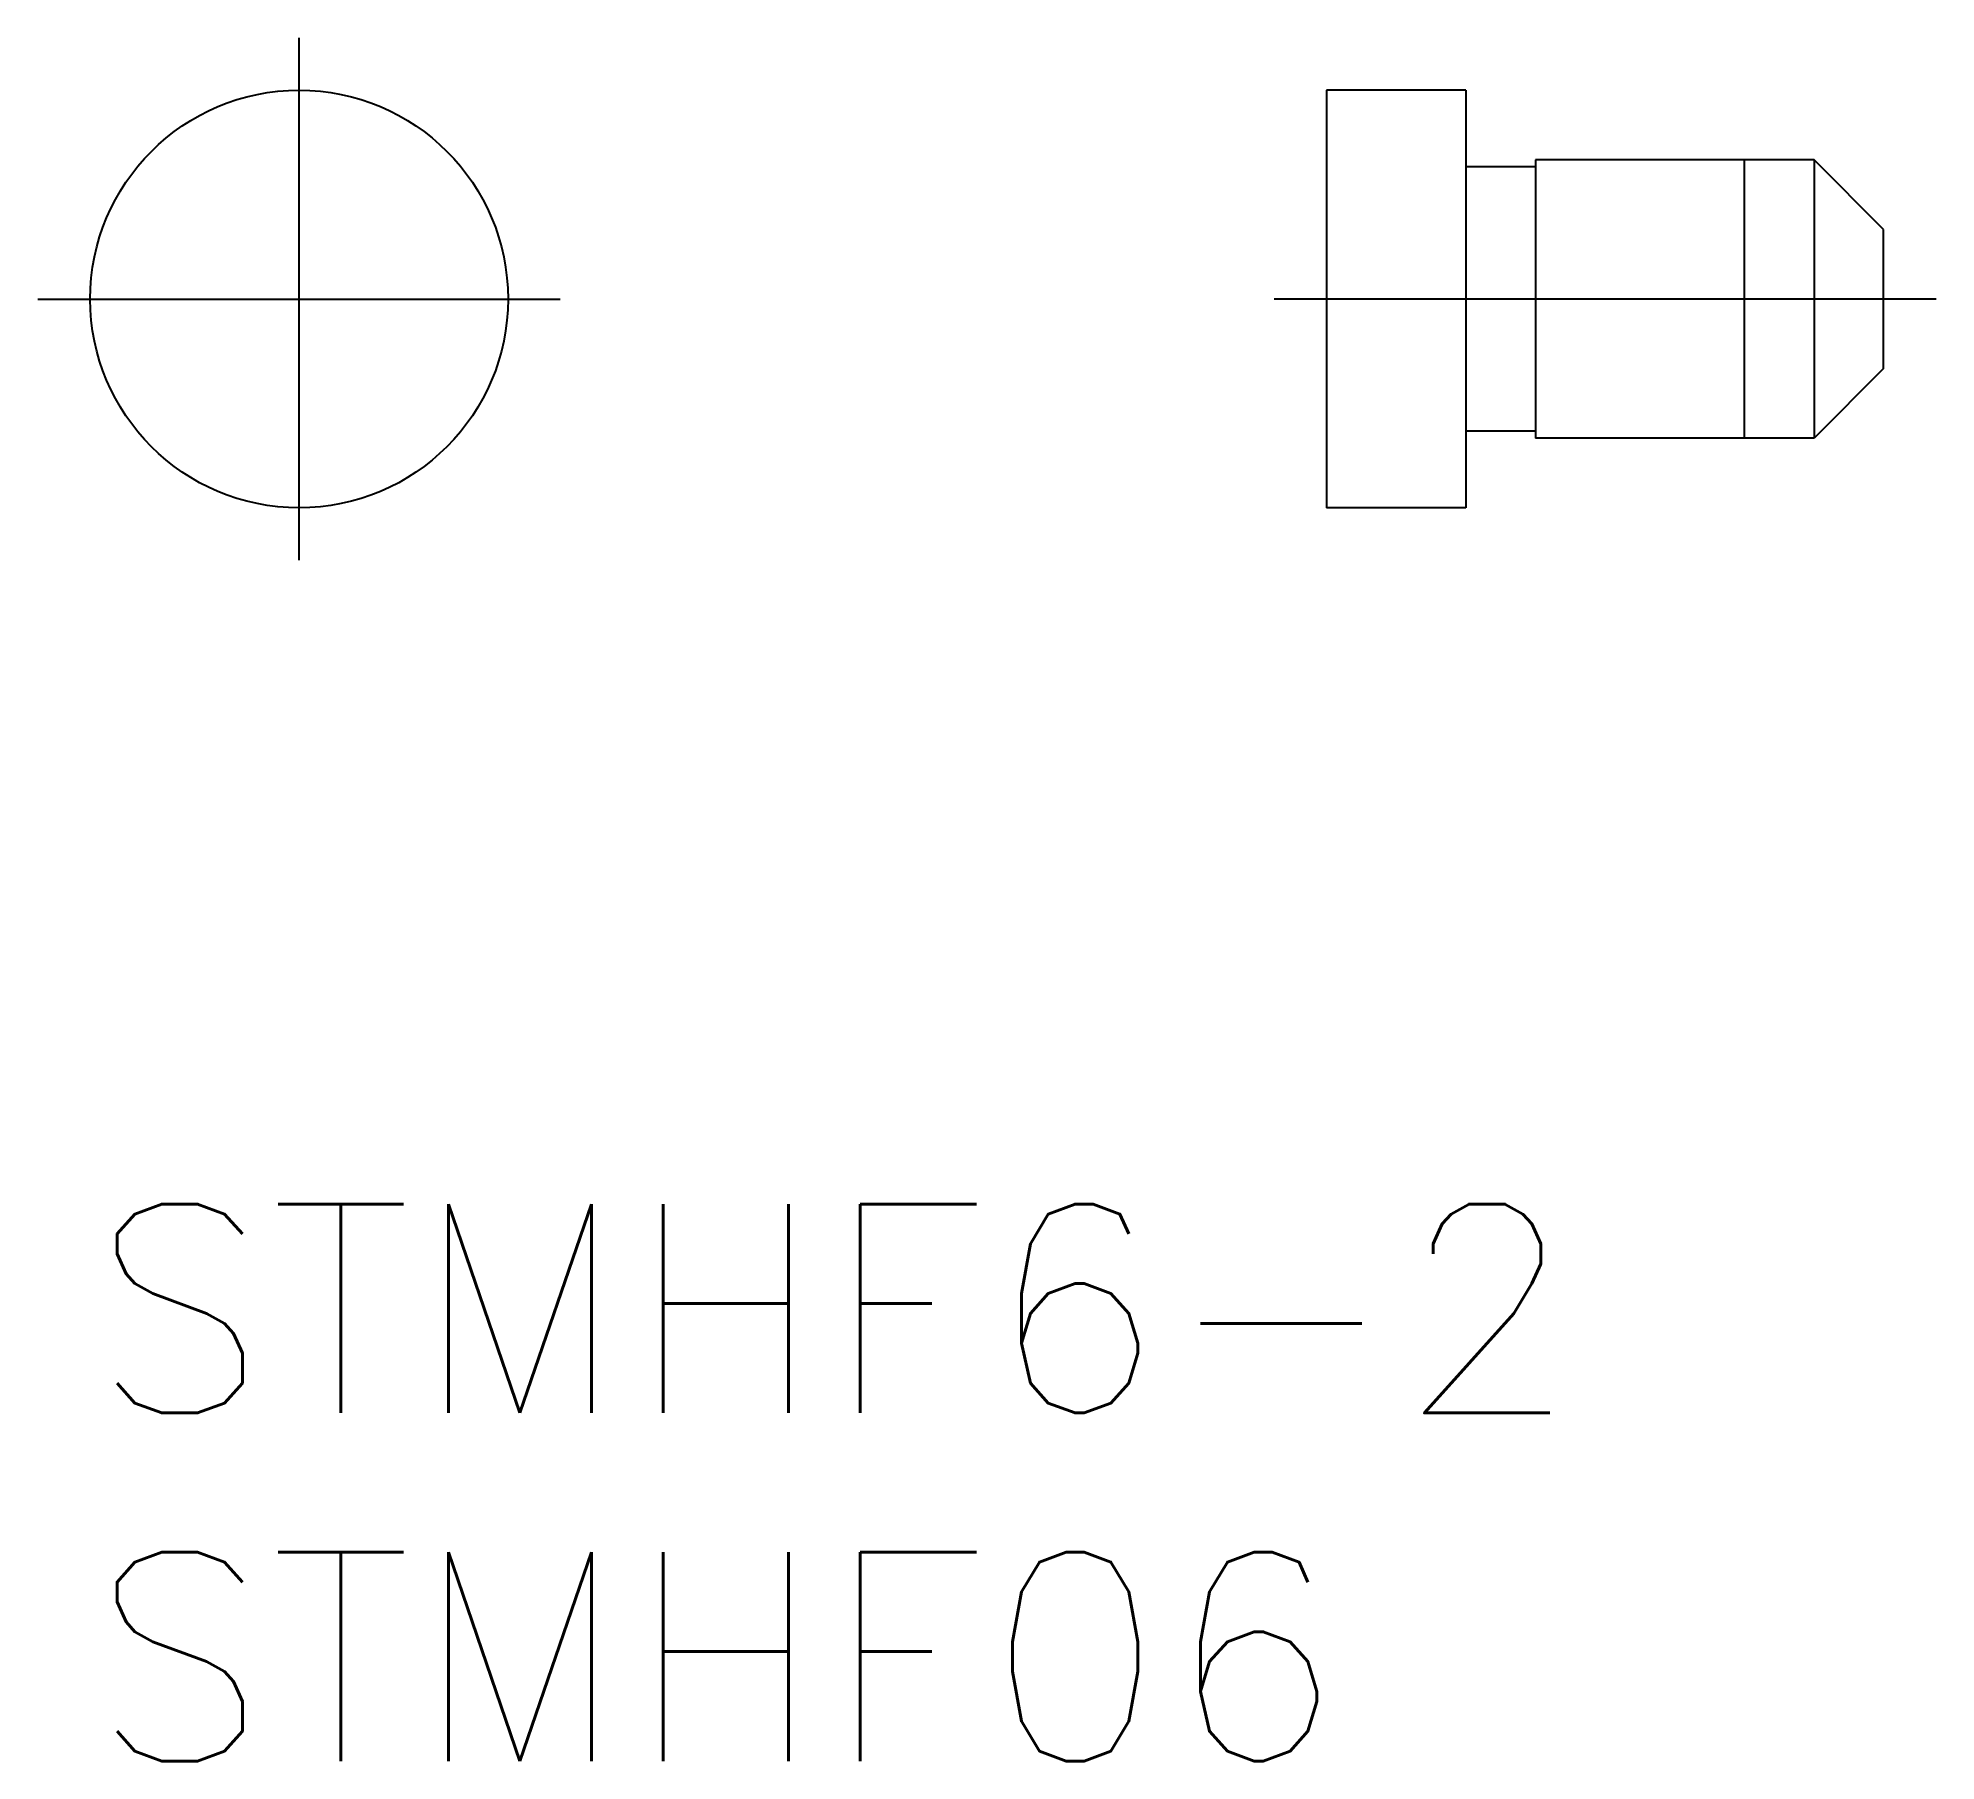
# Model space of a CAD drawing. Extents: x -0.8 to 26.5, y -8 to 16.8.
import ezdxf

# ---------------------------------------------------------------- set-up
doc = ezdxf.new("R2010")
doc.units = 0
doc.header["$LTSCALE"] = 0.5
doc.linetypes.add('CENTER', pattern=[50.8, 31.75, -6.35, 6.35, -6.35])
for name, color, linetype in [('MSM_CENTER', 1, 'CENTER'), ('MSM_CONTINUOUS', 7, 'CONTINUOUS'), ('MSM_NARROW', 5, 'CONTINUOUS'), ('MSM_PART_NUMBER', 7, 'CONTINUOUS')]:
    doc.layers.add(name, color=color, linetype=linetype)
doc.styles.get("Standard").update_dxf_attribs({"font": 'txt.shx', "height": 1.5, "bigfont": 'bigfont.shx'})

# ---------------------------------------------------------------- blocks, each defined once
blk = doc.blocks.new('*U13')
at = {"layer": 'MSM_PART_NUMBER'}
blk.add_text('STMHF6-2', height=3, dxfattribs=at).set_placement((0, -3))
blk = doc.blocks.new('*U14')
at = {"layer": 'MSM_PART_NUMBER'}
blk.add_text('STMHF06', height=3, dxfattribs=at).set_placement((0, -8))

msp = doc.modelspace()

# ---------------------------------------------------------------- linework, layer by layer
at = {"layer": 'MSM_CENTER'}
for p, q in [((3, 9.25), (3, 16.75)), ((-0.75, 13), (6.75, 13)), ((26.504, 13), (17, 13))]:
    msp.add_line(p, q, dxfattribs=at)
at = {"layer": 'MSM_CONTINUOUS'}
for p, q in [((17.752, 16), (17.752, 10)), ((19.752, 16), (17.752, 16)), ((19.752, 16), (19.752, 10)), ((24.752, 15), (20.752, 15)), ((20.752, 15), (20.752, 11)), ((25.752, 14), (24.752, 15)), ((24.752, 15), (24.752, 11)), ((20.752, 14.9), (19.752, 14.9)), ((25.752, 12), (25.752, 14)), ((25.752, 12), (24.752, 11)), ((20.752, 11.1), (19.752, 11.1)), ((24.752, 11), (20.752, 11)), ((19.752, 10), (17.752, 10))]:
    msp.add_line(p, q, dxfattribs=at)
msp.add_circle((3, 13), 3, dxfattribs=at)
at = {"layer": 'MSM_NARROW'}
msp.add_line((23.752, 11), (23.752, 15), dxfattribs=at)

# ---------------------------------------------------------------- block references
at = {"layer": 'MSM_CONTINUOUS'}
for name in ['*U13', '*U14']:
    msp.add_blockref(name, (0, 0), dxfattribs=at)

doc.saveas('drawing.dxf')
